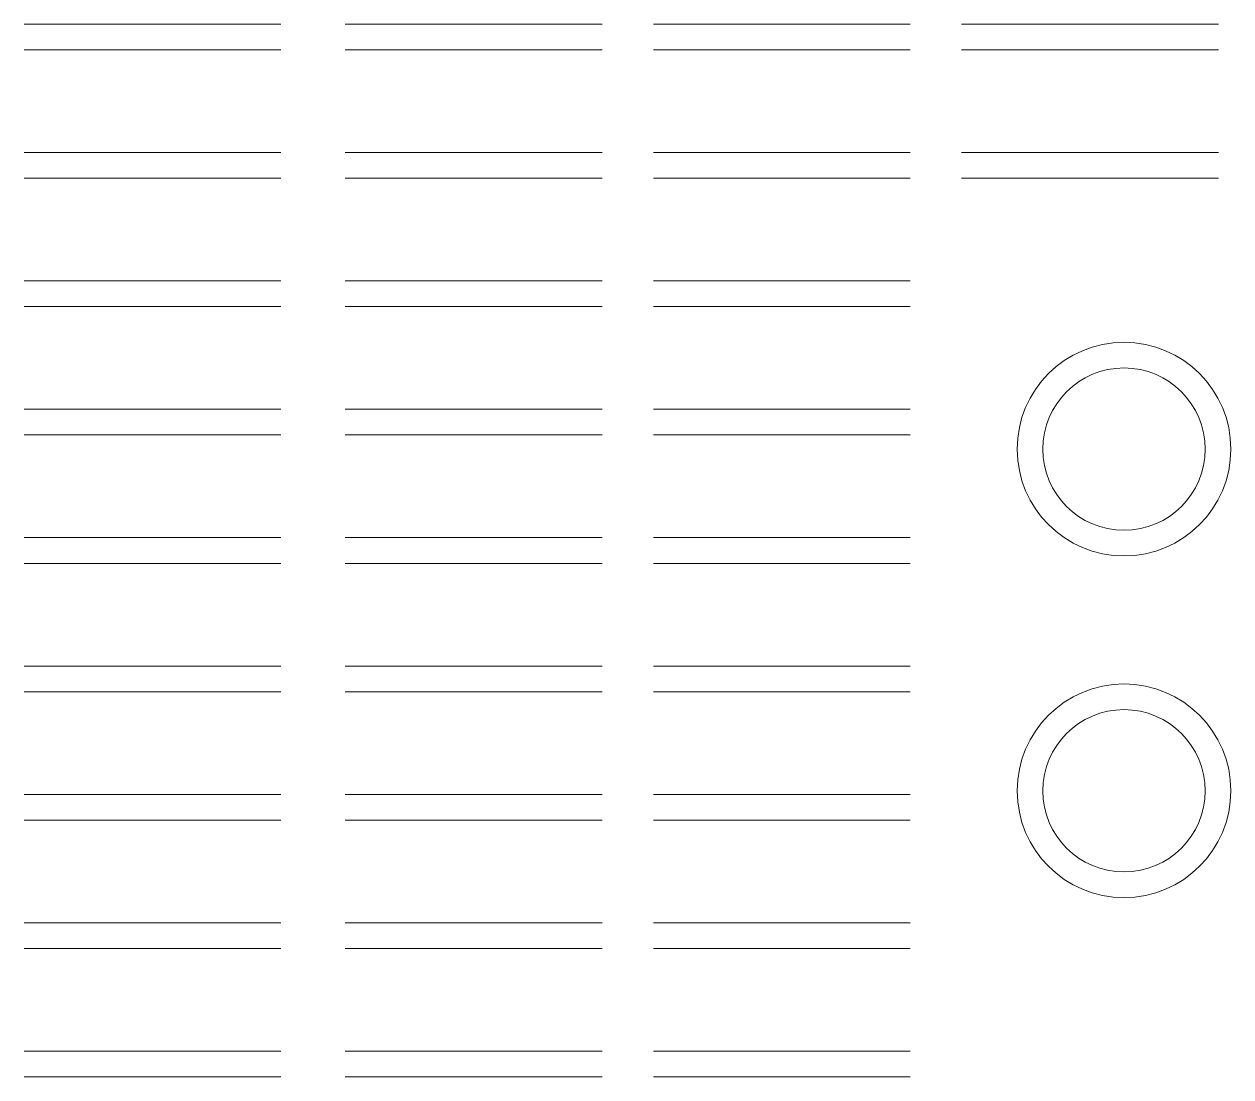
# Model space of a CAD drawing. Header units: millimetres. Extents: x 656.4 to 750.4, y 1766.8 to 1848.8.
import ezdxf

# ---------------------------------------------------------------- set-up
doc = ezdxf.new("R2010")
doc.units = ezdxf.units.MM
for name, color, linetype, lineweight in [('ШовЗаводскойСтыковойВидимый', 142, 'PSK_Weld_01', 20), ('ШовЗаводскойСтыковойНевидимый', 142, 'PSK_Weld_03', 20), ('ШовЗаводскойСтыковойПрерывистыйВидимый', 142, 'PSK_Weld_05', 20), ('ШовЗаводскойСтыковойПрерывистыйНевидимый', 142, 'PSK_Weld_07', 20), ('ШовЗаводскойУгловойВидимый', 142, 'PSK_Weld_09', 20), ('ШовЗаводскойУгловойНевидимый', 142, 'PSK_Weld_11', 20), ('ШовЗаводскойУгловойПрерывистыйВидимый', 142, 'PSK_Weld_13', 20), ('ШовЗаводскойУгловойПрерывистыйНевидимый', 142, 'PSK_Weld_15', 20), ('ШовМонтажныйСтыковойВидимый', 142, 'PSK_Weld_02', 20), ('ШовМонтажныйСтыковойВидимый_а', 142, 'PSK_Weld_02a', 20), ('ШовМонтажныйСтыковойНевидимый', 142, 'PSK_Weld_04', 20), ('ШовМонтажныйСтыковойПрерывистыйВидимый', 142, 'PSK_Weld_06', 20), ('ШовМонтажныйСтыковойПрерывистыйНевидимый', 142, 'PSK_Weld_08', 20), ('ШовМонтажныйУгловойВидимый', 142, 'PSK_Weld_10', 20), ('ШовМонтажныйУгловойВидимый_а', 142, 'PSK_Weld_10a', 20), ('ШовМонтажныйУгловойНевидимый', 142, 'PSK_Weld_12', 20), ('ШовМонтажныйУгловойПрерывистыйВидимый', 142, 'PSK_Weld_14', 20), ('ШовМонтажныйУгловойПрерывистыйНевидимый', 142, 'PSK_Weld_16', 20), ('ШовСтыковойМонтажныйСплошнойВидимыйБезСвариваемойДетали', 142, 'PSK_Weld_17', 20), ('ШовСтыковойМонтажныйСплошнойВидимыйБезСвариваемойДетали_а', 142, 'PSK_Weld_17a', 20), ('ШовСтыковойСуществующийПрихваткаВидимый', 142, 'PSK_Weld_24', 20), ('ШовСтыковойСуществующийПрихваткаНевидимый', 142, 'PSK_Weld_25', 20), ('ШовУгловойМонтажныйПрихваткаВидимый', 142, 'PSK_Weld_20', 20), ('ШовУгловойМонтажныйПрихваткаНевидимый', 142, 'PSK_Weld_21', 20), ('ШовУгловойМонтажныйСплошнойВидимыйБезСвариваемойДетали', 142, 'PSK_Weld_18', 20), ('ШовУгловойМонтажныйСплошнойВидимыйБезСвариваемойДетали_а', 142, 'PSK_Weld_18a', 20), ('ШовУгловойМонтажныйСплошнойНевидимыйБезСвариваемойДетали', 142, 'PSK_Weld_19', 20), ('ШовУгловойСуществующийПрихваткаВидимый', 142, 'PSK_Weld_22', 20), ('ШовУгловойСуществующийПрихваткаНевидимый', 142, 'PSK_Weld_23', 20)]:
    doc.layers.add(name, color=color, linetype=linetype, lineweight=lineweight)
doc.linetypes.add('PSK_Weld_01', pattern='A,1.499999,1e-06,[130,ltypeshp.shx,S=0.75,R=0,X=0,Y=0],0', length=1.5)
doc.linetypes.add('PSK_Weld_02', pattern='A,0.199999,1e-06,[130,ltypeshp.shx,S=1.06,R=-45,X=0.75,Y=0],1.5,[130,ltypeshp.shx,S=1.06,R=45,X=-0.75,Y=0],0', length=1.7)
doc.linetypes.add('PSK_Weld_02a', pattern='A,1.499999,1e-06,[130,ltypeshp.shx,S=1.06,R=-45,X=0.75,Y=0],1.5,[130,ltypeshp.shx,S=1.06,R=45,X=-0.75,Y=0],0', length=3)
doc.linetypes.add('PSK_Weld_03', pattern='A,1.599999,1e-06,[130,ltypeshp.shx,S=0.75,R=0,X=-0.8,Y=0],0.8,[130,ltypeshp.shx,S=0.75,R=0,X=0,Y=0],0.8,-1.4,0.8,[130,ltypeshp.shx,S=0.75,R=0,X=0,Y=0],0.8,[130,ltypeshp.shx,S=0.75,R=0,X=0.8,Y=0],0', length=6.2)
doc.linetypes.add('PSK_Weld_04', pattern='A,0.399999,1e-06,[130,ltypeshp.shx,S=1.06,R=-45,X=0.75,Y=0],1.5,[130,ltypeshp.shx,S=1.06,R=45,X=-0.75,Y=0],0.4,-1.4,0.4,[130,ltypeshp.shx,S=1.06,R=-45,X=0.75,Y=0],1.5,[130,ltypeshp.shx,S=1.06,R=45,X=-0.75,Y=0],0', length=5.6)
doc.linetypes.add('PSK_Weld_05', pattern='A,1.599999,1e-06,[130,ltypeshp.shx,S=0.75,R=0,X=-0.8,Y=0],0.8,[130,ltypeshp.shx,S=0.75,R=0,X=0,Y=0],3.4,[130,ltypeshp.shx,S=0.75,R=0,X=0,Y=0],0.8,[130,ltypeshp.shx,S=0.75,R=0,X=0.8,Y=0],0', length=6.6)
doc.linetypes.add('PSK_Weld_06', pattern='A,0.399999,1e-06,[130,ltypeshp.shx,S=1.06,R=-45,X=0.75,Y=0],1.5,[130,ltypeshp.shx,S=1.06,R=45,X=-0.75,Y=0],2.2,[130,ltypeshp.shx,S=1.06,R=-45,X=0.75,Y=0],1.5,[130,ltypeshp.shx,S=1.06,R=45,X=-0.75,Y=0],0', length=5.6)
doc.linetypes.add('PSK_Weld_07', pattern='A,1.599999,1e-06,[130,ltypeshp.shx,S=0.75,R=0,X=-0.8,Y=0],0.8,[130,ltypeshp.shx,S=0.75,R=0,X=0,Y=0],0.8,-1.4,3,-1.4,0.8,[130,ltypeshp.shx,S=0.75,R=0,X=0,Y=0],0.8,[130,ltypeshp.shx,S=0.75,R=0,X=0.8,Y=0],0', length=10.6)
doc.linetypes.add('PSK_Weld_08', pattern='A,0.399999,1e-06,[130,ltypeshp.shx,S=1.06,R=-45,X=0.75,Y=0],1.5,[130,ltypeshp.shx,S=1.06,R=45,X=-0.75,Y=0],0.4,-1.4,3,-1.4,0.4,[130,ltypeshp.shx,S=1.06,R=-45,X=0.75,Y=0],1.5,[130,ltypeshp.shx,S=1.06,R=45,X=-0.75,Y=0],0', length=10)
doc.linetypes.add('PSK_Weld_09', pattern='A,1.499999,1e-06,[130,ltypeshp.shx,S=0.75,R=0,X=0,Y=0.75],0', length=1.5)
doc.linetypes.add('PSK_Weld_09R', pattern='A,1.499999,1e-06,[130,ltypeshp.shx,S=0.75,R=0,X=0,Y=-0.75],0', length=1.5)
doc.linetypes.add('PSK_Weld_10', pattern='A,0.199999,1e-06,[130,ltypeshp.shx,S=1.06,R=-45,X=0.75,Y=0.75],1.5,[130,ltypeshp.shx,S=1.06,R=45,X=-0.75,Y=0.75],0', length=1.7)
doc.linetypes.add('PSK_Weld_10a', pattern='A,1.499999,1e-06,[130,ltypeshp.shx,S=1.06,R=-45,X=0.75,Y=0.75],1.5,[130,ltypeshp.shx,S=1.06,R=45,X=-0.75,Y=0.75],0', length=3)
doc.linetypes.add('PSK_Weld_11', pattern='A,1.599999,1e-06,[130,ltypeshp.shx,S=0.75,R=0,X=-0.8,Y=0.75],0.8,[130,ltypeshp.shx,S=0.75,R=0,X=0,Y=0.75],0.8,-1.4,0.8,[130,ltypeshp.shx,S=0.75,R=0,X=0,Y=0.75],0.8,[130,ltypeshp.shx,S=0.75,R=0,X=0.8,Y=0.75],0', length=6.2)
doc.linetypes.add('PSK_Weld_12', pattern='A,0.399999,1e-06,[130,ltypeshp.shx,S=1.06,R=-45,X=0.75,Y=0.75],1.5,[130,ltypeshp.shx,S=1.06,R=45,X=-0.75,Y=0.75],0.4,-1.4,0.4,[130,ltypeshp.shx,S=1.06,R=-45,X=0.75,Y=0.75],1.5,[130,ltypeshp.shx,S=1.06,R=45,X=-0.75,Y=0.75],0', length=5.6)
doc.linetypes.add('PSK_Weld_12R', pattern='A,0.399999,1e-06,[130,ltypeshp.shx,S=1.06,R=-45,X=0.75,Y=-0.75],1.5,[130,ltypeshp.shx,S=1.06,R=45,X=-0.75,Y=-0.75],0.4,-1.4,0.4,[130,ltypeshp.shx,S=1.06,R=-45,X=0.75,Y=-0.75],1.5,[130,ltypeshp.shx,S=1.06,R=45,X=-0.75,Y=-0.75],0', length=5.6)
doc.linetypes.add('PSK_Weld_13', pattern='A,1.599999,1e-06,[130,ltypeshp.shx,S=0.75,R=0,X=-0.8,Y=0.75],0.8,[130,ltypeshp.shx,S=0.75,R=0,X=0,Y=0.75],3.4,[130,ltypeshp.shx,S=0.75,R=0,X=0,Y=0.75],0.8,[130,ltypeshp.shx,S=0.75,R=0,X=0.8,Y=0.75],0', length=6.6)
doc.linetypes.add('PSK_Weld_14', pattern='A,0.399999,1e-06,[130,ltypeshp.shx,S=1.06,R=-45,X=0.75,Y=0.75],1.5,[130,ltypeshp.shx,S=1.06,R=45,X=-0.75,Y=0.75],2.2,[130,ltypeshp.shx,S=1.06,R=-45,X=0.75,Y=0.75],1.5,[130,ltypeshp.shx,S=1.06,R=45,X=-0.75,Y=0.75],0', length=5.6)
doc.linetypes.add('PSK_Weld_15', pattern='A,1.599999,1e-06,[130,ltypeshp.shx,S=0.75,R=0,X=-0.8,Y=0.75],0.8,[130,ltypeshp.shx,S=0.75,R=0,X=0,Y=0.75],0.8,-1.4,3,-1.4,0.8,[130,ltypeshp.shx,S=0.75,R=0,X=0,Y=0.75],0.8,[130,ltypeshp.shx,S=0.75,R=0,X=0.8,Y=0.75],0', length=10.6)
doc.linetypes.add('PSK_Weld_16', pattern='A,0.399999,1e-06,[130,ltypeshp.shx,S=1.06,R=-45,X=0.75,Y=0.75],1.5,[130,ltypeshp.shx,S=1.06,R=45,X=-0.75,Y=0.75],0.4,-1.4,3,-1.4,0.4,[130,ltypeshp.shx,S=1.06,R=-45,X=0.75,Y=0.75],1.5,[130,ltypeshp.shx,S=1.06,R=45,X=-0.75,Y=0.75],0', length=10)
doc.linetypes.add('PSK_Weld_17', pattern='A,0,-0.2,[130,ltypeshp.shx,S=1.06,R=-45,X=0.75,Y=0],-1.5,[130,ltypeshp.shx,S=1.06,R=45,X=-0.75,Y=0],-0.2', length=1.9)
doc.linetypes.add('PSK_Weld_17a', pattern='A,0,-0.75,[130,ltypeshp.shx,S=1.06,R=-45,X=0.75,Y=0],-1.5,[130,ltypeshp.shx,S=1.06,R=45,X=-0.75,Y=0],-0.75', length=3)
doc.linetypes.add('PSK_Weld_18', pattern='A,0,-0.1,[130,ltypeshp.shx,S=1.06,R=-45,X=0.75,Y=0.75],-1.5,[130,ltypeshp.shx,S=1.06,R=45,X=-0.75,Y=0.75],-0.1', length=1.7)
doc.linetypes.add('PSK_Weld_18a', pattern='A,0,-0.75,[130,ltypeshp.shx,S=1.06,R=-45,X=0.75,Y=0.75],-1.5,[130,ltypeshp.shx,S=1.06,R=45,X=-0.75,Y=0.75],-0.75', length=3)
doc.linetypes.add('PSK_Weld_19', pattern='A,0,-0.2,[130,ltypeshp.shx,S=1.06,R=-45,X=0.75,Y=0.75],-1.5,[130,ltypeshp.shx,S=1.06,R=45,X=-0.75,Y=0.75],-2.2,[130,ltypeshp.shx,S=1.06,R=-45,X=0.75,Y=0.75],-1.5,[130,ltypeshp.shx,S=1.06,R=45,X=-0.75,Y=0.75],-0.2', length=5.6)
doc.linetypes.add('PSK_Weld_20', pattern='A,4.999999,1e-06,[130,ltypeshp.shx,S=1.06,R=-45,X=0.75,Y=0.75],1.5,[130,ltypeshp.shx,S=1.06,R=45,X=-0.75,Y=0.75],0', length=6.5)
doc.linetypes.add('PSK_Weld_21', pattern='A,0,-2.5,0.4,[130,ltypeshp.shx,S=1.06,R=-45,X=0.75,Y=0.75],1.5,[130,ltypeshp.shx,S=1.06,R=45,X=-0.75,Y=0.75],0.4,-2.5', length=7.3)
doc.linetypes.add('PSK_Weld_22', pattern='A,0.999999,1e-06,[130,ltypeshp.shx,S=0.75,R=0,X=0,Y=0.75],6.2,[130,ltypeshp.shx,S=0.75,R=0,X=0,Y=0.75],0', length=7.2)
doc.linetypes.add('PSK_Weld_23', pattern='A,0.999999,1e-06,[130,ltypeshp.shx,S=0.75,R=0,X=0,Y=0.75],0.6,-5,0.6,[130,ltypeshp.shx,S=0.75,R=0,X=0,Y=0.75],0', length=7.2)
doc.linetypes.add('PSK_Weld_24', pattern='A,0.999999,1e-06,[130,ltypeshp.shx,S=0.75,R=0,X=0,Y=0],6.2,[130,ltypeshp.shx,S=0.75,R=0,X=0,Y=0],0', length=7.2)
doc.linetypes.add('PSK_Weld_25', pattern='A,0.999999,1e-06,[130,ltypeshp.shx,S=0.75,R=0,X=0,Y=0],0.6,-5,0.6,[130,ltypeshp.shx,S=0.75,R=0,X=0,Y=0],0', length=7.2)

msp = doc.modelspace()

# ---------------------------------------------------------------- linework, layer by layer
at = {"layer": 'ШовЗаводскойСтыковойВидимый'}
for p, q in [((656.43, 1828.807), (676.43, 1828.807)), ((676.43, 1826.807), (656.43, 1826.807))]:
    msp.add_line(p, q, dxfattribs=at)
at = {"layer": 'ШовЗаводскойСтыковойНевидимый'}
for p, q in [((656.43, 1818.807), (676.43, 1818.807)), ((676.43, 1816.807), (656.43, 1816.807))]:
    msp.add_line(p, q, dxfattribs=at)
at = {"layer": 'ШовЗаводскойСтыковойПрерывистыйВидимый'}
for p, q in [((656.43, 1768.807), (676.43, 1768.807)), ((676.43, 1766.807), (656.43, 1766.807))]:
    msp.add_line(p, q, dxfattribs=at)
at = {"layer": 'ШовЗаводскойСтыковойПрерывистыйНевидимый'}
for p, q in [((681.43, 1848.807), (701.43, 1848.807)), ((701.43, 1846.807), (681.43, 1846.807))]:
    msp.add_line(p, q, dxfattribs=at)
at = {"layer": 'ШовЗаводскойУгловойВидимый'}
for p, q in [((656.43, 1848.807), (676.43, 1848.807)), ((676.43, 1846.807), (656.43, 1846.807))]:
    msp.add_line(p, q, dxfattribs=at)
at = {"layer": 'ШовЗаводскойУгловойВидимый', "linetype": 'PSK_Weld_09R'}
msp.add_circle((742.076, 1789.092), 8.32, dxfattribs=at)
at = {"layer": 'ШовЗаводскойУгловойВидимый'}
msp.add_circle((742.076, 1789.092), 6.32, dxfattribs=at)
at = {"layer": 'ШовЗаводскойУгловойНевидимый'}
for p, q in [((656.43, 1838.807), (676.43, 1838.807)), ((676.43, 1836.807), (656.43, 1836.807))]:
    msp.add_line(p, q, dxfattribs=at)
at = {"layer": 'ШовЗаводскойУгловойПрерывистыйВидимый'}
for p, q in [((681.43, 1818.807), (701.43, 1818.807)), ((701.43, 1816.807), (681.43, 1816.807))]:
    msp.add_line(p, q, dxfattribs=at)
at = {"layer": 'ШовЗаводскойУгловойПрерывистыйНевидимый'}
for p, q in [((681.43, 1808.807), (701.43, 1808.807)), ((701.43, 1806.807), (681.43, 1806.807))]:
    msp.add_line(p, q, dxfattribs=at)
at = {"layer": 'ШовМонтажныйСтыковойВидимый'}
for p, q in [((656.43, 1788.807), (676.43, 1788.807)), ((676.43, 1786.807), (656.43, 1786.807))]:
    msp.add_line(p, q, dxfattribs=at)
at = {"layer": 'ШовМонтажныйСтыковойВидимый_а'}
for p, q in [((681.43, 1778.807), (701.43, 1778.807)), ((701.43, 1776.807), (681.43, 1776.807))]:
    msp.add_line(p, q, dxfattribs=at)
at = {"layer": 'ШовМонтажныйСтыковойНевидимый'}
for p, q in [((656.43, 1778.807), (676.43, 1778.807)), ((676.43, 1776.807), (656.43, 1776.807))]:
    msp.add_line(p, q, dxfattribs=at)
at = {"layer": 'ШовМонтажныйСтыковойПрерывистыйВидимый'}
for p, q in [((681.43, 1838.807), (701.43, 1838.807)), ((701.43, 1836.807), (681.43, 1836.807))]:
    msp.add_line(p, q, dxfattribs=at)
at = {"layer": 'ШовМонтажныйСтыковойПрерывистыйНевидимый'}
for p, q in [((681.43, 1828.807), (701.43, 1828.807)), ((701.43, 1826.807), (681.43, 1826.807))]:
    msp.add_line(p, q, dxfattribs=at)
at = {"layer": 'ШовМонтажныйУгловойВидимый'}
for p, q in [((656.43, 1808.807), (676.43, 1808.807)), ((676.43, 1806.807), (656.43, 1806.807))]:
    msp.add_line(p, q, dxfattribs=at)
at = {"layer": 'ШовМонтажныйУгловойВидимый_а'}
for p, q in [((681.43, 1768.807), (701.43, 1768.807)), ((701.43, 1766.807), (681.43, 1766.807))]:
    msp.add_line(p, q, dxfattribs=at)
at = {"layer": 'ШовМонтажныйУгловойНевидимый'}
for p, q in [((656.43, 1798.807), (676.43, 1798.807)), ((676.43, 1796.807), (656.43, 1796.807))]:
    msp.add_line(p, q, dxfattribs=at)
at = {"layer": 'ШовМонтажныйУгловойНевидимый', "linetype": 'PSK_Weld_12R'}
msp.add_circle((742.076, 1815.706), 8.32, dxfattribs=at)
at = {"layer": 'ШовМонтажныйУгловойНевидимый'}
msp.add_circle((742.076, 1815.706), 6.32, dxfattribs=at)
at = {"layer": 'ШовМонтажныйУгловойПрерывистыйВидимый'}
for p, q in [((681.43, 1798.807), (701.43, 1798.807)), ((701.43, 1796.807), (681.43, 1796.807))]:
    msp.add_line(p, q, dxfattribs=at)
at = {"layer": 'ШовМонтажныйУгловойПрерывистыйНевидимый'}
for p, q in [((681.43, 1788.807), (701.43, 1788.807)), ((701.43, 1786.807), (681.43, 1786.807))]:
    msp.add_line(p, q, dxfattribs=at)
at = {"layer": 'ШовСтыковойМонтажныйСплошнойВидимыйБезСвариваемойДетали'}
for p, q in [((705.43, 1848.807), (725.43, 1848.807)), ((725.43, 1846.807), (705.43, 1846.807))]:
    msp.add_line(p, q, dxfattribs=at)
at = {"layer": 'ШовСтыковойМонтажныйСплошнойВидимыйБезСвариваемойДетали_а'}
for p, q in [((705.43, 1838.807), (725.43, 1838.807)), ((725.43, 1836.807), (705.43, 1836.807))]:
    msp.add_line(p, q, dxfattribs=at)
at = {"layer": 'ШовСтыковойСуществующийПрихваткаВидимый'}
for p, q in [((705.43, 1768.807), (725.43, 1768.807)), ((725.43, 1766.807), (705.43, 1766.807))]:
    msp.add_line(p, q, dxfattribs=at)
at = {"layer": 'ШовСтыковойСуществующийПрихваткаНевидимый'}
for p, q in [((729.43, 1848.807), (749.43, 1848.807)), ((749.43, 1846.807), (729.43, 1846.807))]:
    msp.add_line(p, q, dxfattribs=at)
at = {"layer": 'ШовУгловойМонтажныйПрихваткаВидимый'}
for p, q in [((705.43, 1798.807), (725.43, 1798.807)), ((725.43, 1796.807), (705.43, 1796.807))]:
    msp.add_line(p, q, dxfattribs=at)
at = {"layer": 'ШовУгловойМонтажныйПрихваткаНевидимый'}
for p, q in [((705.43, 1808.807), (725.43, 1808.807)), ((725.43, 1806.807), (705.43, 1806.807))]:
    msp.add_line(p, q, dxfattribs=at)
at = {"layer": 'ШовУгловойМонтажныйСплошнойВидимыйБезСвариваемойДетали'}
for p, q in [((705.43, 1828.807), (725.43, 1828.807)), ((725.43, 1826.807), (705.43, 1826.807))]:
    msp.add_line(p, q, dxfattribs=at)
at = {"layer": 'ШовУгловойМонтажныйСплошнойВидимыйБезСвариваемойДетали_а'}
for p, q in [((705.43, 1818.807), (725.43, 1818.807)), ((725.43, 1816.807), (705.43, 1816.807))]:
    msp.add_line(p, q, dxfattribs=at)
at = {"layer": 'ШовУгловойМонтажныйСплошнойНевидимыйБезСвариваемойДетали'}
for p, q in [((729.43, 1838.807), (749.43, 1838.807)), ((749.43, 1836.807), (729.43, 1836.807))]:
    msp.add_line(p, q, dxfattribs=at)
at = {"layer": 'ШовУгловойСуществующийПрихваткаВидимый'}
for p, q in [((705.43, 1788.807), (725.43, 1788.807)), ((725.43, 1786.807), (705.43, 1786.807))]:
    msp.add_line(p, q, dxfattribs=at)
at = {"layer": 'ШовУгловойСуществующийПрихваткаНевидимый'}
for p, q in [((705.43, 1778.807), (725.43, 1778.807)), ((725.43, 1776.807), (705.43, 1776.807))]:
    msp.add_line(p, q, dxfattribs=at)

doc.saveas('drawing.dxf')
